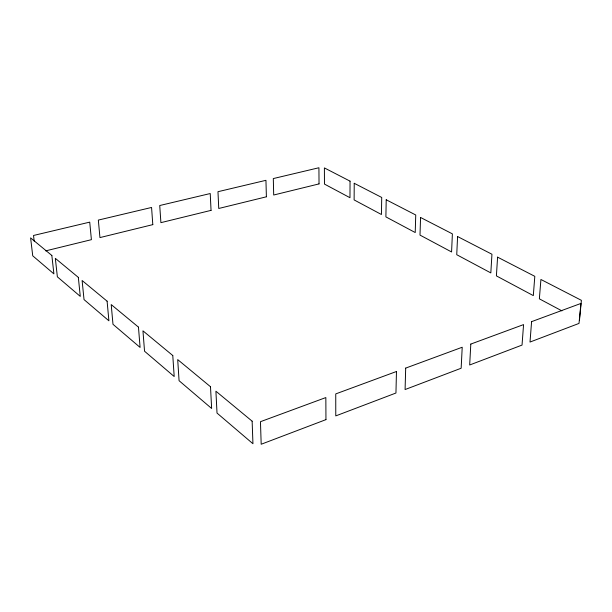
<?xml version="1.0" encoding="UTF-8"?>
<svg xmlns="http://www.w3.org/2000/svg" width="612" height="612" viewBox="0 0 612 612"><rect width="100%" height="100%" fill="white"/><g stroke="black" fill="none" stroke-linecap="round" stroke-linejoin="round"><path stroke-width="0.92" d="M579.472 320.244L581.4 300.331L540.916 279.477L539.363 298.832L561.923 310.873M45.686 250.874L91.402 239.675L89.727 222.133L33.522 235.475L34.188 241.113M350.049 181.144L349.972 197.707L324.467 184.09L324.391 167.917L350.049 181.144M354.226 183.294L354.126 199.925L381.437 214.506L381.727 197.462L354.226 183.294M386.21 199.772L385.889 216.885L415.219 232.545L415.747 214.988L386.21 199.772M396.469 371.499L395.949 393.019L335.774 415.9L335.751 393.906L396.469 371.499M405.687 368.103L405.09 389.546L461.15 368.233L462.213 347.241L405.687 368.103M420.566 217.474L420 235.1L451.579 251.96L452.383 233.861L420.566 217.474M457.585 236.546L456.736 254.714L490.824 272.914L491.949 254.248L457.585 236.546M470.804 344.074L469.679 364.989L522.036 345.084L523.566 324.605L470.804 344.074M497.579 257.147L496.401 275.89L533.312 295.604L534.812 276.333L497.579 257.147M531.591 321.644L530.007 342.054L579.013 323.419L580.949 303.43L531.591 321.644M325.951 419.633L261.186 444.251L260.46 421.691L325.844 397.563L325.951 419.633M152.801 224.635L99.947 237.586L98.333 220.09L151.569 207.46L152.801 224.635M211.048 210.367L160.902 222.653L159.732 205.525L210.23 193.537L211.048 210.367M266.388 196.804L218.744 208.478L217.979 191.701L265.945 180.318L266.388 196.804M319.036 183.906L273.702 195.014L273.304 178.574L318.921 167.749L319.036 183.906M51.844 255.464L30.6 237.884L32.734 255.816L53.902 273.878L51.844 255.464M78.336 277.381L55.325 258.341L57.367 276.831L80.271 296.384L78.336 277.381M107.1 301.18L82.107 280.503L84.028 299.589L108.905 320.81L107.1 301.18M138.465 327.129L111.208 304.577L112.983 324.299L140.087 347.425L138.465 327.129M172.783 355.526L142.948 330.84L144.547 351.227L174.19 376.525L172.783 355.526M210.497 386.73L177.702 359.596L179.071 380.695L211.637 408.479L210.497 386.73M252.136 421.178L215.914 391.213L217.015 413.069L252.947 443.731L252.136 421.178"/></g></svg>
